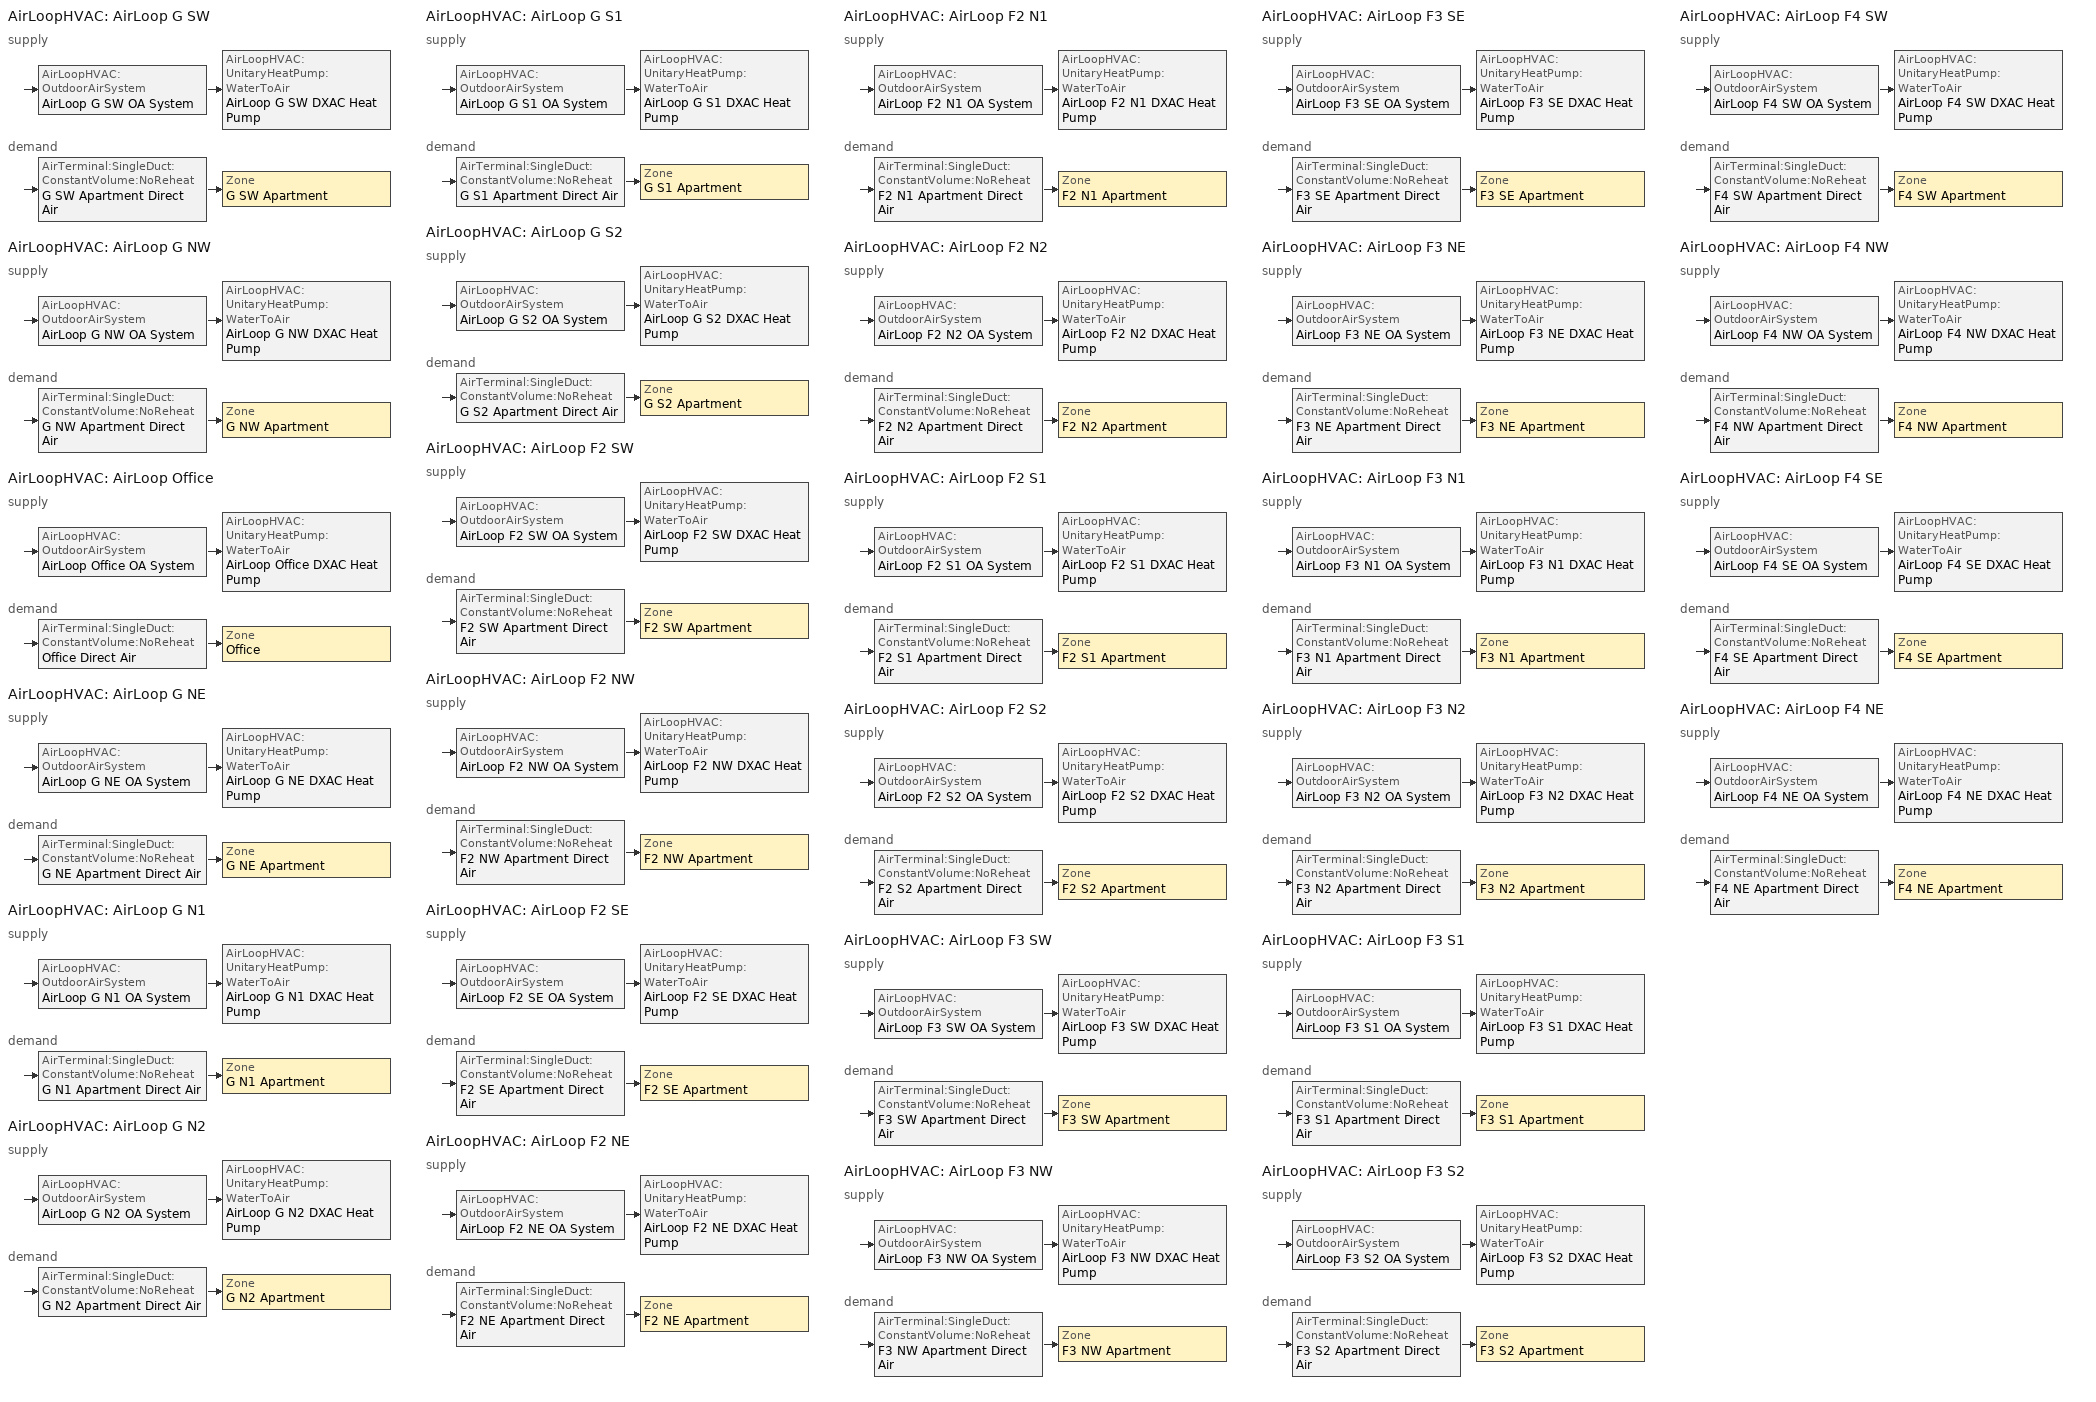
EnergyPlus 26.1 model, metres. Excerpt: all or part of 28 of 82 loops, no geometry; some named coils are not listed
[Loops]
AirLoopHVAC 'AirLoop G SW'
 supply: AirLoopHVAC:OutdoorAirSystem 'AirLoop G SW OA System' > AirLoopHVAC:UnitaryHeatPump:WaterToAir 'AirLoop G SW DXAC Heat Pump'
 demand: AirTerminal:SingleDuct:ConstantVolume:NoReheat 'G SW Apartment Direct Air' > Zone 'G SW Apartment'
AirLoopHVAC 'AirLoop G NW'
 supply: AirLoopHVAC:OutdoorAirSystem 'AirLoop G NW OA System' > AirLoopHVAC:UnitaryHeatPump:WaterToAir 'AirLoop G NW DXAC Heat Pump'
 demand: AirTerminal:SingleDuct:ConstantVolume:NoReheat 'G NW Apartment Direct Air' > Zone 'G NW Apartment'
AirLoopHVAC 'AirLoop Office'
 supply: AirLoopHVAC:OutdoorAirSystem 'AirLoop Office OA System' > AirLoopHVAC:UnitaryHeatPump:WaterToAir 'AirLoop Office DXAC Heat Pump'
 demand: AirTerminal:SingleDuct:ConstantVolume:NoReheat 'Office Direct Air' > Zone 'Office'
AirLoopHVAC 'AirLoop G NE'
 supply: AirLoopHVAC:OutdoorAirSystem 'AirLoop G NE OA System' > AirLoopHVAC:UnitaryHeatPump:WaterToAir 'AirLoop G NE DXAC Heat Pump'
 demand: AirTerminal:SingleDuct:ConstantVolume:NoReheat 'G NE Apartment Direct Air' > Zone 'G NE Apartment'
AirLoopHVAC 'AirLoop G N1'
 supply: AirLoopHVAC:OutdoorAirSystem 'AirLoop G N1 OA System' > AirLoopHVAC:UnitaryHeatPump:WaterToAir 'AirLoop G N1 DXAC Heat Pump'
 demand: AirTerminal:SingleDuct:ConstantVolume:NoReheat 'G N1 Apartment Direct Air' > Zone 'G N1 Apartment'
AirLoopHVAC 'AirLoop G N2'
 supply: AirLoopHVAC:OutdoorAirSystem 'AirLoop G N2 OA System' > AirLoopHVAC:UnitaryHeatPump:WaterToAir 'AirLoop G N2 DXAC Heat Pump'
 demand: AirTerminal:SingleDuct:ConstantVolume:NoReheat 'G N2 Apartment Direct Air' > Zone 'G N2 Apartment'
AirLoopHVAC 'AirLoop G S1'
 supply: AirLoopHVAC:OutdoorAirSystem 'AirLoop G S1 OA System' > AirLoopHVAC:UnitaryHeatPump:WaterToAir 'AirLoop G S1 DXAC Heat Pump'
 demand: AirTerminal:SingleDuct:ConstantVolume:NoReheat 'G S1 Apartment Direct Air' > Zone 'G S1 Apartment'
AirLoopHVAC 'AirLoop G S2'
 supply: AirLoopHVAC:OutdoorAirSystem 'AirLoop G S2 OA System' > AirLoopHVAC:UnitaryHeatPump:WaterToAir 'AirLoop G S2 DXAC Heat Pump'
 demand: AirTerminal:SingleDuct:ConstantVolume:NoReheat 'G S2 Apartment Direct Air' > Zone 'G S2 Apartment'
AirLoopHVAC 'AirLoop F2 SW'
 supply: AirLoopHVAC:OutdoorAirSystem 'AirLoop F2 SW OA System' > AirLoopHVAC:UnitaryHeatPump:WaterToAir 'AirLoop F2 SW DXAC Heat Pump'
 demand: AirTerminal:SingleDuct:ConstantVolume:NoReheat 'F2 SW Apartment Direct Air' > Zone 'F2 SW Apartment'
AirLoopHVAC 'AirLoop F2 NW'
 supply: AirLoopHVAC:OutdoorAirSystem 'AirLoop F2 NW OA System' > AirLoopHVAC:UnitaryHeatPump:WaterToAir 'AirLoop F2 NW DXAC Heat Pump'
 demand: AirTerminal:SingleDuct:ConstantVolume:NoReheat 'F2 NW Apartment Direct Air' > Zone 'F2 NW Apartment'
AirLoopHVAC 'AirLoop F2 SE'
 supply: AirLoopHVAC:OutdoorAirSystem 'AirLoop F2 SE OA System' > AirLoopHVAC:UnitaryHeatPump:WaterToAir 'AirLoop F2 SE DXAC Heat Pump'
 demand: AirTerminal:SingleDuct:ConstantVolume:NoReheat 'F2 SE Apartment Direct Air' > Zone 'F2 SE Apartment'
AirLoopHVAC 'AirLoop F2 NE'
 supply: AirLoopHVAC:OutdoorAirSystem 'AirLoop F2 NE OA System' > AirLoopHVAC:UnitaryHeatPump:WaterToAir 'AirLoop F2 NE DXAC Heat Pump'
 demand: AirTerminal:SingleDuct:ConstantVolume:NoReheat 'F2 NE Apartment Direct Air' > Zone 'F2 NE Apartment'
AirLoopHVAC 'AirLoop F2 N1'
 supply: AirLoopHVAC:OutdoorAirSystem 'AirLoop F2 N1 OA System' > AirLoopHVAC:UnitaryHeatPump:WaterToAir 'AirLoop F2 N1 DXAC Heat Pump'
 demand: AirTerminal:SingleDuct:ConstantVolume:NoReheat 'F2 N1 Apartment Direct Air' > Zone 'F2 N1 Apartment'
AirLoopHVAC 'AirLoop F2 N2'
 supply: AirLoopHVAC:OutdoorAirSystem 'AirLoop F2 N2 OA System' > AirLoopHVAC:UnitaryHeatPump:WaterToAir 'AirLoop F2 N2 DXAC Heat Pump'
 demand: AirTerminal:SingleDuct:ConstantVolume:NoReheat 'F2 N2 Apartment Direct Air' > Zone 'F2 N2 Apartment'
AirLoopHVAC 'AirLoop F2 S1'
 supply: AirLoopHVAC:OutdoorAirSystem 'AirLoop F2 S1 OA System' > AirLoopHVAC:UnitaryHeatPump:WaterToAir 'AirLoop F2 S1 DXAC Heat Pump'
 demand: AirTerminal:SingleDuct:ConstantVolume:NoReheat 'F2 S1 Apartment Direct Air' > Zone 'F2 S1 Apartment'
AirLoopHVAC 'AirLoop F2 S2'
 supply: AirLoopHVAC:OutdoorAirSystem 'AirLoop F2 S2 OA System' > AirLoopHVAC:UnitaryHeatPump:WaterToAir 'AirLoop F2 S2 DXAC Heat Pump'
 demand: AirTerminal:SingleDuct:ConstantVolume:NoReheat 'F2 S2 Apartment Direct Air' > Zone 'F2 S2 Apartment'
AirLoopHVAC 'AirLoop F3 SW'
 supply: AirLoopHVAC:OutdoorAirSystem 'AirLoop F3 SW OA System' > AirLoopHVAC:UnitaryHeatPump:WaterToAir 'AirLoop F3 SW DXAC Heat Pump'
 demand: AirTerminal:SingleDuct:ConstantVolume:NoReheat 'F3 SW Apartment Direct Air' > Zone 'F3 SW Apartment'
AirLoopHVAC 'AirLoop F3 NW'
 supply: AirLoopHVAC:OutdoorAirSystem 'AirLoop F3 NW OA System' > AirLoopHVAC:UnitaryHeatPump:WaterToAir 'AirLoop F3 NW DXAC Heat Pump'
 demand: AirTerminal:SingleDuct:ConstantVolume:NoReheat 'F3 NW Apartment Direct Air' > Zone 'F3 NW Apartment'
AirLoopHVAC 'AirLoop F3 SE'
 supply: AirLoopHVAC:OutdoorAirSystem 'AirLoop F3 SE OA System' > AirLoopHVAC:UnitaryHeatPump:WaterToAir 'AirLoop F3 SE DXAC Heat Pump'
 demand: AirTerminal:SingleDuct:ConstantVolume:NoReheat 'F3 SE Apartment Direct Air' > Zone 'F3 SE Apartment'
AirLoopHVAC 'AirLoop F3 NE'
 supply: AirLoopHVAC:OutdoorAirSystem 'AirLoop F3 NE OA System' > AirLoopHVAC:UnitaryHeatPump:WaterToAir 'AirLoop F3 NE DXAC Heat Pump'
 demand: AirTerminal:SingleDuct:ConstantVolume:NoReheat 'F3 NE Apartment Direct Air' > Zone 'F3 NE Apartment'
AirLoopHVAC 'AirLoop F3 N1'
 supply: AirLoopHVAC:OutdoorAirSystem 'AirLoop F3 N1 OA System' > AirLoopHVAC:UnitaryHeatPump:WaterToAir 'AirLoop F3 N1 DXAC Heat Pump'
 demand: AirTerminal:SingleDuct:ConstantVolume:NoReheat 'F3 N1 Apartment Direct Air' > Zone 'F3 N1 Apartment'
AirLoopHVAC 'AirLoop F3 N2'
 supply: AirLoopHVAC:OutdoorAirSystem 'AirLoop F3 N2 OA System' > AirLoopHVAC:UnitaryHeatPump:WaterToAir 'AirLoop F3 N2 DXAC Heat Pump'
 demand: AirTerminal:SingleDuct:ConstantVolume:NoReheat 'F3 N2 Apartment Direct Air' > Zone 'F3 N2 Apartment'
AirLoopHVAC 'AirLoop F3 S1'
 supply: AirLoopHVAC:OutdoorAirSystem 'AirLoop F3 S1 OA System' > AirLoopHVAC:UnitaryHeatPump:WaterToAir 'AirLoop F3 S1 DXAC Heat Pump'
 demand: AirTerminal:SingleDuct:ConstantVolume:NoReheat 'F3 S1 Apartment Direct Air' > Zone 'F3 S1 Apartment'
AirLoopHVAC 'AirLoop F3 S2'
 supply: AirLoopHVAC:OutdoorAirSystem 'AirLoop F3 S2 OA System' > AirLoopHVAC:UnitaryHeatPump:WaterToAir 'AirLoop F3 S2 DXAC Heat Pump'
 demand: AirTerminal:SingleDuct:ConstantVolume:NoReheat 'F3 S2 Apartment Direct Air' > Zone 'F3 S2 Apartment'
AirLoopHVAC 'AirLoop F4 SW'
 supply: AirLoopHVAC:OutdoorAirSystem 'AirLoop F4 SW OA System' > AirLoopHVAC:UnitaryHeatPump:WaterToAir 'AirLoop F4 SW DXAC Heat Pump'
 demand: AirTerminal:SingleDuct:ConstantVolume:NoReheat 'F4 SW Apartment Direct Air' > Zone 'F4 SW Apartment'
AirLoopHVAC 'AirLoop F4 NW'
 supply: AirLoopHVAC:OutdoorAirSystem 'AirLoop F4 NW OA System' > AirLoopHVAC:UnitaryHeatPump:WaterToAir 'AirLoop F4 NW DXAC Heat Pump'
 demand: AirTerminal:SingleDuct:ConstantVolume:NoReheat 'F4 NW Apartment Direct Air' > Zone 'F4 NW Apartment'
AirLoopHVAC 'AirLoop F4 SE'
 supply: AirLoopHVAC:OutdoorAirSystem 'AirLoop F4 SE OA System' > AirLoopHVAC:UnitaryHeatPump:WaterToAir 'AirLoop F4 SE DXAC Heat Pump'
 demand: AirTerminal:SingleDuct:ConstantVolume:NoReheat 'F4 SE Apartment Direct Air' > Zone 'F4 SE Apartment'
AirLoopHVAC 'AirLoop F4 NE'
 supply: AirLoopHVAC:OutdoorAirSystem 'AirLoop F4 NE OA System' > AirLoopHVAC:UnitaryHeatPump:WaterToAir 'AirLoop F4 NE DXAC Heat Pump'
 demand: AirTerminal:SingleDuct:ConstantVolume:NoReheat 'F4 NE Apartment Direct Air' > Zone 'F4 NE Apartment'
[DesignSpecification:OutdoorAir] Outdoor Air Method=Flow/Area
Name | Outdoor Air Flow per Zone Floor Area
SZ DSOA G SW Apartment; SZ DSOA G NW Apartment; SZ DSOA G NE Apartment; SZ DSOA G N1 Apartment; SZ DSOA G N2 Apartment; SZ DSOA G S1 Apartment; SZ DSOA G S2 Apartment; SZ DSOA F2 SW Apartment; SZ DSOA F2 NW Apartment; SZ DSOA F2 SE Apartment; SZ DSOA F2 NE Apartment; SZ DSOA F2 N1 Apartment; SZ DSOA F2 N2 Apartment; SZ DSOA F2 S1 Apartment; SZ DSOA F2 S2 Apartment; SZ DSOA F3 SW Apartment; SZ DSOA F3 NW Apartment; SZ DSOA F3 SE Apartment; SZ DSOA F3 NE Apartment; SZ DSOA F3 N1 Apartment; SZ DSOA F3 N2 Apartment; SZ DSOA F3 S1 Apartment; SZ DSOA F3 S2 Apartment; SZ DSOA F4 SW Apartment; SZ DSOA F4 NW Apartment; SZ DSOA F4 SE Apartment; SZ DSOA F4 NE Apartment | 0.000294083
SZ DSOA Office | 0.000431773
[Sizing:Zone] Zone Cooling Design Supply Air Temperature Input Method=SupplyAirTemperature; Zone Cooling Design Supply Air Temperature=14; Zone Heating Design Supply Air Temperature Input Method=SupplyAirTemperature; Zone Heating Design Supply Air Temperature=40; Zone Cooling Design Supply Air Humidity Ratio=0.008; Zone Heating Design Supply Air Humidity Ratio=0.008; Cooling Design Air Flow Method=DesignDay; Cooling Design Air Flow Rate=0; Cooling Minimum Air Flow Fraction=0; Heating Design Air Flow Method=DesignDay; Heating Design Air Flow Rate=0; Heating Maximum Air Flow Fraction=0; Account for Dedicated Outdoor Air System=No; Dedicated Outdoor Air System Control Strategy=NeutralSupplyAir; Dedicated Outdoor Air Low Setpoint Temperature for Design=autosize; Dedicated Outdoor Air High Setpoint Temperature for Design=autosize
Name | Design Specification Outdoor Air Object
G SW Apartment | SZ DSOA G SW Apartment
G NW Apartment | SZ DSOA G NW Apartment
Office | SZ DSOA Office
G NE Apartment | SZ DSOA G NE Apartment
G N1 Apartment | SZ DSOA G N1 Apartment
G N2 Apartment | SZ DSOA G N2 Apartment
G S1 Apartment | SZ DSOA G S1 Apartment
G S2 Apartment | SZ DSOA G S2 Apartment
F2 SW Apartment | SZ DSOA F2 SW Apartment
F2 NW Apartment | SZ DSOA F2 NW Apartment
F2 SE Apartment | SZ DSOA F2 SE Apartment
F2 NE Apartment | SZ DSOA F2 NE Apartment
F2 N1 Apartment | SZ DSOA F2 N1 Apartment
F2 N2 Apartment | SZ DSOA F2 N2 Apartment
F2 S1 Apartment | SZ DSOA F2 S1 Apartment
F2 S2 Apartment | SZ DSOA F2 S2 Apartment
F3 SW Apartment | SZ DSOA F3 SW Apartment
F3 NW Apartment | SZ DSOA F3 NW Apartment
F3 SE Apartment | SZ DSOA F3 SE Apartment
F3 NE Apartment | SZ DSOA F3 NE Apartment
F3 N1 Apartment | SZ DSOA F3 N1 Apartment
F3 N2 Apartment | SZ DSOA F3 N2 Apartment
F3 S1 Apartment | SZ DSOA F3 S1 Apartment
F3 S2 Apartment | SZ DSOA F3 S2 Apartment
F4 SW Apartment | SZ DSOA F4 SW Apartment
F4 NW Apartment | SZ DSOA F4 NW Apartment
F4 SE Apartment | SZ DSOA F4 SE Apartment
F4 NE Apartment | SZ DSOA F4 NE Apartment
[Sizing:System] Type of Load to Size On=Sensible; Design Outdoor Air Flow Rate=autosize; Central Heating Maximum System Air Flow Ratio=1; Preheat Design Temperature=7; Preheat Design Humidity Ratio=0.008; Precool Design Temperature=11; Precool Design Humidity Ratio=0.008; Central Cooling Design Supply Air Temperature=14; Central Heating Design Supply Air Temperature=40; Type of Zone Sum to Use=NonCoincident; 100 Outdoor Air in Cooling=No; 100 Outdoor Air in Heating=No; Central Cooling Design Supply Air Humidity Ratio=0.008; Central Heating Design Supply Air Humidity Ratio=0.008; Cooling Supply Air Flow Rate Method=DesignDay; Cooling Supply Air Flow Rate=0; Heating Supply Air Flow Rate Method=DesignDay; Heating Supply Air Flow Rate=0; System Outdoor Air Method=ZoneSum
AirLoop G SW; AirLoop G NW; AirLoop Office; AirLoop G NE; AirLoop G N1; AirLoop G N2; AirLoop G S1; AirLoop G S2; AirLoop F2 SW; AirLoop F2 NW; AirLoop F2 SE; AirLoop F2 NE; AirLoop F2 N1; AirLoop F2 N2; AirLoop F2 S1; AirLoop F2 S2; AirLoop F3 SW; AirLoop F3 NW; AirLoop F3 SE; AirLoop F3 NE; AirLoop F3 N1; AirLoop F3 N2; AirLoop F3 S1; AirLoop F3 S2; AirLoop F4 SW; AirLoop F4 NW; AirLoop F4 SE; AirLoop F4 NE
[ZoneControl:Thermostat]
Name | Zone or ZoneList | Control Type Schedule | Control 1 | Control 2 | Control 3
G SW Apartment Thermostat | G SW Apartment | ZONE CONTROL TYPE SCHED | AptCoolingSetPoint | AptHeatingSetPoint | S Apartment Cooling Setpoints Dual SP Control
G NW Apartment Thermostat | G NW Apartment | Zone Control Type Sched | AptCoolingSetPoint | AptHeatingSetPoint | N Apartment Cooling Setpoints Dual SP Control
Office Thermostat | Office | Zone Control Type Sched | OffCoolingSetPoint | OffHeatingSetPoint | Office Cooling Setpoints Dual SP Control
G NE Apartment Thermostat | G NE Apartment | Zone Control Type Sched | AptCoolingSetPoint | AptHeatingSetPoint | N Apartment Cooling Setpoints Dual SP Control
G N1 Apartment Thermostat | G N1 Apartment | Zone Control Type Sched | AptCoolingSetPoint | AptHeatingSetPoint | N Apartment Cooling Setpoints Dual SP Control
G N2 Apartment Thermostat | G N2 Apartment | Zone Control Type Sched | AptCoolingSetPoint | AptHeatingSetPoint | N Apartment Cooling Setpoints Dual SP Control
G S1 Apartment Thermostat | G S1 Apartment | Zone Control Type Sched | AptCoolingSetPoint | AptHeatingSetPoint | S Apartment Cooling Setpoints Dual SP Control
G S2 Apartment Thermostat | G S2 Apartment | Zone Control Type Sched | AptCoolingSetPoint | AptHeatingSetPoint | S Apartment Cooling Setpoints Dual SP Control
F2 SW Apartment Thermostat | F2 SW Apartment | Zone Control Type Sched | AptCoolingSetPoint | AptHeatingSetPoint | S Apartment Cooling Setpoints Dual SP Control
F2 NW Apartment Thermostat | F2 NW Apartment | Zone Control Type Sched | AptCoolingSetPoint | AptHeatingSetPoint | N Apartment Cooling Setpoints Dual SP Control
F2 SE Apartment Thermostat | F2 SE Apartment | Zone Control Type Sched | AptCoolingSetPoint | AptHeatingSetPoint | S Apartment Cooling Setpoints Dual SP Control
F2 NE Apartment Thermostat | F2 NE Apartment | Zone Control Type Sched | AptCoolingSetPoint | AptHeatingSetPoint | N Apartment Cooling Setpoints Dual SP Control
F2 N1 Apartment Thermostat | F2 N1 Apartment | Zone Control Type Sched | AptCoolingSetPoint | AptHeatingSetPoint | N Apartment Cooling Setpoints Dual SP Control
F2 N2 Apartment Thermostat | F2 N2 Apartment | Zone Control Type Sched | AptCoolingSetPoint | AptHeatingSetPoint | N Apartment Cooling Setpoints Dual SP Control
F2 S1 Apartment Thermostat | F2 S1 Apartment | Zone Control Type Sched | AptCoolingSetPoint | AptHeatingSetPoint | S Apartment Cooling Setpoints Dual SP Control
F2 S2 Apartment Thermostat | F2 S2 Apartment | Zone Control Type Sched | AptCoolingSetPoint | AptHeatingSetPoint | S Apartment Cooling Setpoints Dual SP Control
F3 SW Apartment Thermostat | F3 SW Apartment | Zone Control Type Sched | AptCoolingSetPoint | AptHeatingSetPoint | S Apartment Cooling Setpoints Dual SP Control
F3 NW Apartment Thermostat | F3 NW Apartment | Zone Control Type Sched | AptCoolingSetPoint | AptHeatingSetPoint | N Apartment Cooling Setpoints Dual SP Control
F3 SE Apartment Thermostat | F3 SE Apartment | Zone Control Type Sched | AptCoolingSetPoint | AptHeatingSetPoint | S Apartment Cooling Setpoints Dual SP Control
F3 NE Apartment Thermostat | F3 NE Apartment | Zone Control Type Sched | AptCoolingSetPoint | AptHeatingSetPoint | N Apartment Cooling Setpoints Dual SP Control
F3 N1 Apartment Thermostat | F3 N1 Apartment | Zone Control Type Sched | AptCoolingSetPoint | AptHeatingSetPoint | N Apartment Cooling Setpoints Dual SP Control
F3 N2 Apartment Thermostat | F3 N2 Apartment | Zone Control Type Sched | AptCoolingSetPoint | AptHeatingSetPoint | N Apartment Cooling Setpoints Dual SP Control
F3 S1 Apartment Thermostat | F3 S1 Apartment | Zone Control Type Sched | AptCoolingSetPoint | AptHeatingSetPoint | S Apartment Cooling Setpoints Dual SP Control
F3 S2 Apartment Thermostat | F3 S2 Apartment | Zone Control Type Sched | AptCoolingSetPoint | AptHeatingSetPoint | S Apartment Cooling Setpoints Dual SP Control
F4 SW Apartment Thermostat | F4 SW Apartment | Zone Control Type Sched | AptCoolingSetPoint | AptHeatingSetPoint | S Apartment Cooling Setpoints Dual SP Control
F4 NW Apartment Thermostat | F4 NW Apartment | Zone Control Type Sched | AptCoolingSetPoint | AptHeatingSetPoint | N Apartment Cooling Setpoints Dual SP Control
F4 SE Apartment Thermostat | F4 SE Apartment | Zone Control Type Sched | AptCoolingSetPoint | AptHeatingSetPoint | S Apartment Cooling Setpoints Dual SP Control
F4 NE Apartment Thermostat | F4 NE Apartment | Zone Control Type Sched | AptCoolingSetPoint | AptHeatingSetPoint | N Apartment Cooling Setpoints Dual SP Control
[ThermostatSetpoint:SingleHeating]
Name | Setpoint Temperature Schedule
AptHeatingSetPoint | HTGSETP_APT_SCH
OffHeatingSetPoint | HTGSETP_DESIGN_OFF_SCH
[ThermostatSetpoint:SingleCooling]
Name | Setpoint Temperature Schedule
AptCoolingSetPoint | CLGSETP_APT_SCH
OffCoolingSetPoint | CLGSETP_DESIGN_OFF_SCH
[ThermostatSetpoint:DualSetpoint]
Name | Heating Setpoint Temperature Schedule | Cooling Setpoint Temperature Schedule
S Apartment Cooling Setpoints Dual SP Control | S HTGSETP_APT_SCH | S CLGSETP_APT_SCH
N Apartment Cooling Setpoints Dual SP Control | N HTGSETP_APT_SCH | N CLGSETP_APT_SCH
Office Cooling Setpoints Dual SP Control | HTGSETP_OFF_SCH_Yes_Optimum | CLGSETP_OFF_SCH_Yes_Optimum
[ZoneHVAC:EnergyRecoveryVentilator] Availability Schedule=All On; Supply Air Flow Rate=0.0259571; Exhaust Air Flow Rate=0.0259571
Name | Heat Exchanger | Supply Air Fan | Exhaust Air Fan | Controller
G SW Apartment ERV | G SW Apartment OA Heat Exchanger | G SW Apartment ERV Sup Fan | G SW Apartment ERV Exh Fan | G SW Apartment ERV Ctrl
G NW Apartment ERV | G NW Apartment OA Heat Exchanger | G NW Apartment ERV Sup Fan | G NW Apartment ERV Exh Fan | G NW Apartment ERV Ctrl
G NE Apartment ERV | G NE Apartment OA Heat Exchanger | G NE Apartment ERV Sup Fan | G NE Apartment ERV Exh Fan | G NE Apartment ERV Ctrl
G N1 Apartment ERV | G N1 Apartment OA Heat Exchanger | G N1 Apartment ERV Sup Fan | G N1 Apartment ERV Exh Fan | G N1 Apartment ERV Ctrl
G N2 Apartment ERV | G N2 Apartment OA Heat Exchanger | G N2 Apartment ERV Sup Fan | G N2 Apartment ERV Exh Fan | G N2 Apartment ERV Ctrl
G S1 Apartment ERV | G S1 Apartment OA Heat Exchanger | G S1 Apartment ERV Sup Fan | G S1 Apartment ERV Exh Fan | G S1 Apartment ERV Ctrl
G S2 Apartment ERV | G S2 Apartment OA Heat Exchanger | G S2 Apartment ERV Sup Fan | G S2 Apartment ERV Exh Fan | G S2 Apartment ERV Ctrl
F2 SW Apartment ERV | F2 SW Apartment OA Heat Exchanger | F2 SW Apartment ERV Sup Fan | F2 SW Apartment ERV Exh Fan | F2 SW Apartment ERV Ctrl
F2 NW Apartment ERV | F2 NW Apartment OA Heat Exchanger | F2 NW Apartment ERV Sup Fan | F2 NW Apartment ERV Exh Fan | F2 NW Apartment ERV Ctrl
F2 SE Apartment ERV | F2 SE Apartment OA Heat Exchanger | F2 SE Apartment ERV Sup Fan | F2 SE Apartment ERV Exh Fan | F2 SE Apartment ERV Ctrl
F2 NE Apartment ERV | F2 NE Apartment OA Heat Exchanger | F2 NE Apartment ERV Sup Fan | F2 NE Apartment ERV Exh Fan | F2 NE Apartment ERV Ctrl
F2 N1 Apartment ERV | F2 N1 Apartment OA Heat Exchanger | F2 N1 Apartment ERV Sup Fan | F2 N1 Apartment ERV Exh Fan | F2 N1 Apartment ERV Ctrl
F2 N2 Apartment ERV | F2 N2 Apartment OA Heat Exchanger | F2 N2 Apartment ERV Sup Fan | F2 N2 Apartment ERV Exh Fan | F2 N2 Apartment ERV Ctrl
F2 S1 Apartment ERV | F2 S1 Apartment OA Heat Exchanger | F2 S1 Apartment ERV Sup Fan | F2 S1 Apartment ERV Exh Fan | F2 S1 Apartment ERV Ctrl
F2 S2 Apartment ERV | F2 S2 Apartment OA Heat Exchanger | F2 S2 Apartment ERV Sup Fan | F2 S2 Apartment ERV Exh Fan | F2 S2 Apartment ERV Ctrl
F3 SW Apartment ERV | F3 SW Apartment OA Heat Exchanger | F3 SW Apartment ERV Sup Fan | F3 SW Apartment ERV Exh Fan | F3 SW Apartment ERV Ctrl
F3 NW Apartment ERV | F3 NW Apartment OA Heat Exchanger | F3 NW Apartment ERV Sup Fan | F3 NW Apartment ERV Exh Fan | F3 NW Apartment ERV Ctrl
F3 SE Apartment ERV | F3 SE Apartment OA Heat Exchanger | F3 SE Apartment ERV Sup Fan | F3 SE Apartment ERV Exh Fan | F3 SE Apartment ERV Ctrl
F3 NE Apartment ERV | F3 NE Apartment OA Heat Exchanger | F3 NE Apartment ERV Sup Fan | F3 NE Apartment ERV Exh Fan | F3 NE Apartment ERV Ctrl
F3 N1 Apartment ERV | F3 N1 Apartment OA Heat Exchanger | F3 N1 Apartment ERV Sup Fan | F3 N1 Apartment ERV Exh Fan | F3 N1 Apartment ERV Ctrl
F3 N2 Apartment ERV | F3 N2 Apartment OA Heat Exchanger | F3 N2 Apartment ERV Sup Fan | F3 N2 Apartment ERV Exh Fan | F3 N2 Apartment ERV Ctrl
F3 S1 Apartment ERV | F3 S1 Apartment OA Heat Exchanger | F3 S1 Apartment ERV Sup Fan | F3 S1 Apartment ERV Exh Fan | F3 S1 Apartment ERV Ctrl
F3 S2 Apartment ERV | F3 S2 Apartment OA Heat Exchanger | F3 S2 Apartment ERV Sup Fan | F3 S2 Apartment ERV Exh Fan | F3 S2 Apartment ERV Ctrl
F4 SW Apartment ERV | F4 SW Apartment OA Heat Exchanger | F4 SW Apartment ERV Sup Fan | F4 SW Apartment ERV Exh Fan | F4 SW Apartment ERV Ctrl
F4 NW Apartment ERV | F4 NW Apartment OA Heat Exchanger | F4 NW Apartment ERV Sup Fan | F4 NW Apartment ERV Exh Fan | F4 NW Apartment ERV Ctrl
F4 SE Apartment ERV | F4 SE Apartment OA Heat Exchanger | F4 SE Apartment ERV Sup Fan | F4 SE Apartment ERV Exh Fan | F4 SE Apartment ERV Ctrl
F4 NE Apartment ERV | F4 NE Apartment OA Heat Exchanger | F4 NE Apartment ERV Sup Fan | F4 NE Apartment ERV Exh Fan | F4 NE Apartment ERV Ctrl
[ZoneHVAC:EnergyRecoveryVentilator:Controller] Exhaust Air Temperature Limit=NoExhaustAirTemperatureLimit; Exhaust Air Enthalpy Limit=NoExhaustAirEnthalpyLimit; High Humidity Control Flag=No; High Humidity Outdoor Air Flow Ratio=1; Control High Indoor Humidity Based on Outdoor Humidity Ratio=No
G SW Apartment ERV Ctrl; G NW Apartment ERV Ctrl; G NE Apartment ERV Ctrl; G N1 Apartment ERV Ctrl; G N2 Apartment ERV Ctrl; G S1 Apartment ERV Ctrl; G S2 Apartment ERV Ctrl; F2 SW Apartment ERV Ctrl; F2 NW Apartment ERV Ctrl; F2 SE Apartment ERV Ctrl; F2 NE Apartment ERV Ctrl; F2 N1 Apartment ERV Ctrl; F2 N2 Apartment ERV Ctrl; F2 S1 Apartment ERV Ctrl; F2 S2 Apartment ERV Ctrl; F3 SW Apartment ERV Ctrl; F3 NW Apartment ERV Ctrl; F3 SE Apartment ERV Ctrl; F3 NE Apartment ERV Ctrl; F3 N1 Apartment ERV Ctrl; F3 N2 Apartment ERV Ctrl; F3 S1 Apartment ERV Ctrl; F3 S2 Apartment ERV Ctrl; F4 SW Apartment ERV Ctrl; F4 NW Apartment ERV Ctrl; F4 SE Apartment ERV Ctrl; F4 NE Apartment ERV Ctrl
[AirTerminal:SingleDuct:ConstantVolume:NoReheat] Availability Schedule=All On; Maximum Air Flow Rate=autosize
G SW Apartment Direct Air; G NW Apartment Direct Air; Office Direct Air; G NE Apartment Direct Air; G N1 Apartment Direct Air; G N2 Apartment Direct Air; G S1 Apartment Direct Air; G S2 Apartment Direct Air; F2 SW Apartment Direct Air; F2 NW Apartment Direct Air; F2 SE Apartment Direct Air; F2 NE Apartment Direct Air; F2 N1 Apartment Direct Air; F2 N2 Apartment Direct Air; F2 S1 Apartment Direct Air; F2 S2 Apartment Direct Air; F3 SW Apartment Direct Air; F3 NW Apartment Direct Air; F3 SE Apartment Direct Air; F3 NE Apartment Direct Air; F3 N1 Apartment Direct Air; F3 N2 Apartment Direct Air; F3 S1 Apartment Direct Air; F3 S2 Apartment Direct Air; F4 SW Apartment Direct Air; F4 NW Apartment Direct Air; F4 SE Apartment Direct Air; F4 NE Apartment Direct Air
[Zone equipment]
G SW Apartment: G SW Apartment ERV, G SW Apartment Direct Air
G NW Apartment: G NW Apartment ERV, G NW Apartment Direct Air
Office: Office Direct Air
G NE Apartment: G NE Apartment ERV, G NE Apartment Direct Air
G N1 Apartment: G N1 Apartment ERV, G N1 Apartment Direct Air
G N2 Apartment: G N2 Apartment ERV, G N2 Apartment Direct Air
G S1 Apartment: G S1 Apartment ERV, G S1 Apartment Direct Air
G S2 Apartment: G S2 Apartment ERV, G S2 Apartment Direct Air
F2 SW Apartment: F2 SW Apartment ERV, F2 SW Apartment Direct Air
F2 NW Apartment: F2 NW Apartment ERV, F2 NW Apartment Direct Air
F2 SE Apartment: F2 SE Apartment ERV, F2 SE Apartment Direct Air
F2 NE Apartment: F2 NE Apartment ERV, F2 NE Apartment Direct Air
F2 N1 Apartment: F2 N1 Apartment ERV, F2 N1 Apartment Direct Air
F2 N2 Apartment: F2 N2 Apartment ERV, F2 N2 Apartment Direct Air
F2 S1 Apartment: F2 S1 Apartment ERV, F2 S1 Apartment Direct Air
F2 S2 Apartment: F2 S2 Apartment ERV, F2 S2 Apartment Direct Air
F3 SW Apartment: F3 SW Apartment ERV, F3 SW Apartment Direct Air
F3 NW Apartment: F3 NW Apartment ERV, F3 NW Apartment Direct Air
F3 SE Apartment: F3 SE Apartment ERV, F3 SE Apartment Direct Air
F3 NE Apartment: F3 NE Apartment ERV, F3 NE Apartment Direct Air
F3 N1 Apartment: F3 N1 Apartment ERV, F3 N1 Apartment Direct Air
F3 N2 Apartment: F3 N2 Apartment ERV, F3 N2 Apartment Direct Air
F3 S1 Apartment: F3 S1 Apartment ERV, F3 S1 Apartment Direct Air
F3 S2 Apartment: F3 S2 Apartment ERV, F3 S2 Apartment Direct Air
F4 SW Apartment: F4 SW Apartment ERV, F4 SW Apartment Direct Air
F4 NW Apartment: F4 NW Apartment ERV, F4 NW Apartment Direct Air
F4 SE Apartment: F4 SE Apartment ERV, F4 SE Apartment Direct Air
F4 NE Apartment: F4 NE Apartment ERV, F4 NE Apartment Direct Air
[Fan:OnOff] Availability Schedule=All On; Maximum Flow Rate=autosize; Motor In Airstream Fraction=1
Name | Fan Total Efficiency | Pressure Rise | Motor Efficiency | EndUse Subcategory
AirLoop G SW Supply Fan; AirLoop G NW Supply Fan; AirLoop Office Supply Fan; AirLoop G NE Supply Fan; AirLoop G N1 Supply Fan; AirLoop G N2 Supply Fan; AirLoop G S1 Supply Fan; AirLoop G S2 Supply Fan; AirLoop F2 SW Supply Fan; AirLoop F2 NW Supply Fan; AirLoop F2 SE Supply Fan; AirLoop F2 NE Supply Fan; AirLoop F2 N1 Supply Fan; AirLoop F2 N2 Supply Fan; AirLoop F2 S1 Supply Fan; AirLoop F2 S2 Supply Fan; AirLoop F3 SW Supply Fan; AirLoop F3 NW Supply Fan; AirLoop F3 SE Supply Fan; AirLoop F3 NE Supply Fan; AirLoop F3 N1 Supply Fan; AirLoop F3 N2 Supply Fan; AirLoop F3 S1 Supply Fan; AirLoop F3 S2 Supply Fan; AirLoop F4 SW Supply Fan; AirLoop F4 NW Supply Fan; AirLoop F4 SE Supply Fan; AirLoop F4 NE Supply Fan | 0.55575 | 622.5 | 0.855
G SW Apartment ERV Sup Fan; G SW Apartment ERV Exh Fan; G NW Apartment ERV Sup Fan; G NW Apartment ERV Exh Fan; G NE Apartment ERV Sup Fan; G NE Apartment ERV Exh Fan; G N1 Apartment ERV Sup Fan; G N1 Apartment ERV Exh Fan; G N2 Apartment ERV Sup Fan; G N2 Apartment ERV Exh Fan; G S1 Apartment ERV Sup Fan; G S1 Apartment ERV Exh Fan; G S2 Apartment ERV Sup Fan; G S2 Apartment ERV Exh Fan; F2 SE Apartment ERV Sup Fan; F2 SE Apartment ERV Exh Fan; F2 NE Apartment ERV Sup Fan; F2 NE Apartment ERV Exh Fan; F2 N1 Apartment ERV Sup Fan; F2 N1 Apartment ERV Exh Fan; F2 N2 Apartment ERV Sup Fan; F2 N2 Apartment ERV Exh Fan; F2 S1 Apartment ERV Sup Fan; F2 S1 Apartment ERV Exh Fan; F2 S2 Apartment ERV Sup Fan; F2 S2 Apartment ERV Exh Fan; F3 SE Apartment ERV Sup Fan; F3 SE Apartment ERV Exh Fan; F3 NE Apartment ERV Sup Fan; F3 NE Apartment ERV Exh Fan; F3 N1 Apartment ERV Sup Fan; F3 N1 Apartment ERV Exh Fan; F3 N2 Apartment ERV Sup Fan; F3 N2 Apartment ERV Exh Fan; F3 S1 Apartment ERV Sup Fan; F3 S1 Apartment ERV Exh Fan; F3 S2 Apartment ERV Sup Fan; F3 S2 Apartment ERV Exh Fan; F4 SE Apartment ERV Sup Fan; F4 SE Apartment ERV Exh Fan; F4 NE Apartment ERV Sup Fan; F4 NE Apartment ERV Exh Fan | 0.303158 | 270.648 | 0.48 | General
F2 SW Apartment ERV Sup Fan; F2 SW Apartment ERV Exh Fan; F2 NW Apartment ERV Sup Fan; F2 NW Apartment ERV Exh Fan; F3 SW Apartment ERV Sup Fan; F3 SW Apartment ERV Exh Fan; F3 NW Apartment ERV Sup Fan; F3 NW Apartment ERV Exh Fan; F4 SW Apartment ERV Sup Fan; F4 SW Apartment ERV Exh Fan; F4 NW Apartment ERV Sup Fan; F4 NW Apartment ERV Exh Fan | 0.303158 | 233.6875 | 0.48 | General
[Coil:Heating:Electric] Availability Schedule=All On; Efficiency=1; Nominal Capacity=autosize
Heat Pump DX Supp Heating Coil AirLoop G SW; Heat Pump DX Supp Heating Coil AirLoop G NW; Heat Pump DX Supp Heating Coil AirLoop Office; Heat Pump DX Supp Heating Coil AirLoop G NE; Heat Pump DX Supp Heating Coil AirLoop G N1; Heat Pump DX Supp Heating Coil AirLoop G N2; Heat Pump DX Supp Heating Coil AirLoop G S1; Heat Pump DX Supp Heating Coil AirLoop G S2; Heat Pump DX Supp Heating Coil AirLoop F2 SW; Heat Pump DX Supp Heating Coil AirLoop F2 NW; Heat Pump DX Supp Heating Coil AirLoop F2 SE; Heat Pump DX Supp Heating Coil AirLoop F2 NE; Heat Pump DX Supp Heating Coil AirLoop F2 N1; Heat Pump DX Supp Heating Coil AirLoop F2 N2; Heat Pump DX Supp Heating Coil AirLoop F2 S1; Heat Pump DX Supp Heating Coil AirLoop F2 S2; Heat Pump DX Supp Heating Coil AirLoop F3 SW; Heat Pump DX Supp Heating Coil AirLoop F3 NW; Heat Pump DX Supp Heating Coil AirLoop F3 SE; Heat Pump DX Supp Heating Coil AirLoop F3 NE; Heat Pump DX Supp Heating Coil AirLoop F3 N1; Heat Pump DX Supp Heating Coil AirLoop F3 N2; Heat Pump DX Supp Heating Coil AirLoop F3 S1; Heat Pump DX Supp Heating Coil AirLoop F3 S2; Heat Pump DX Supp Heating Coil AirLoop F4 SW; Heat Pump DX Supp Heating Coil AirLoop F4 NW; Heat Pump DX Supp Heating Coil AirLoop F4 SE; Heat Pump DX Supp Heating Coil AirLoop F4 NE
[HeatExchanger:AirToAir:SensibleAndLatent] Availability Schedule=AllOn_Except_DD; Nominal Supply Air Flow Rate=AUTOSIZE; Latent Effectiveness at 100 Heating Air Flow=0; Latent Effectiveness at 100 Cooling Air Flow=0; Nominal Electric Power=0; Supply Air Outlet Temperature Control=No; Heat Exchanger Type=Rotary; Frost Control Type=ExhaustOnly; Threshold Temperature=-23.3; Initial Defrost Time Fraction=0.167; Rate of Defrost Time Fraction Increase=1.44; Sensible Effectiveness of Heating Air Flow Curve=SenEffectHeatingTable; Sensible Effectiveness of Cooling Air Flow Curve=SenEffectCoolingTable
Name | Sensible Effectiveness at 100 Heating Air Flow | Sensible Effectiveness at 100 Cooling Air Flow
G SW Apartment OA Heat Exchanger; G NW Apartment OA Heat Exchanger; G NE Apartment OA Heat Exchanger; G N1 Apartment OA Heat Exchanger; G N2 Apartment OA Heat Exchanger; G S1 Apartment OA Heat Exchanger; G S2 Apartment OA Heat Exchanger; F2 SE Apartment OA Heat Exchanger; F2 NE Apartment OA Heat Exchanger; F2 N1 Apartment OA Heat Exchanger; F2 N2 Apartment OA Heat Exchanger; F2 S1 Apartment OA Heat Exchanger; F2 S2 Apartment OA Heat Exchanger; F3 SE Apartment OA Heat Exchanger; F3 NE Apartment OA Heat Exchanger; F3 N1 Apartment OA Heat Exchanger; F3 N2 Apartment OA Heat Exchanger; F3 S1 Apartment OA Heat Exchanger; F3 S2 Apartment OA Heat Exchanger; F4 SE Apartment OA Heat Exchanger; F4 NE Apartment OA Heat Exchanger | 0.6 | 0.596
F2 SW Apartment OA Heat Exchanger; F2 NW Apartment OA Heat Exchanger; F3 SW Apartment OA Heat Exchanger; F3 NW Apartment OA Heat Exchanger; F4 SW Apartment OA Heat Exchanger; F4 NW Apartment OA Heat Exchanger | 0 | 0
[AirLoopHVAC:UnitaryHeatPump:WaterToAir] Availability Schedule=All On; Supply Air Flow Rate=autosize; Heating Convergence=0.001; Maximum Supply Air Temperature from Supplemental Heater=50; Fan Placement=BlowThrough
Name | Controlling Zone or Thermostat Location | Supply Air Fan | Heating Coil | Cooling Coil | Cooling Convergence | Supplemental Heating Coil | Supply Air Fan Operating Mode Schedule
AirLoop G SW DXAC Heat Pump | G SW Apartment | AirLoop G SW Supply Fan | Heat Pump Heating Mode AirLoop G SW | Heat Pump Cooling Mode AirLoop G SW | 0.001 | Heat Pump DX Supp Heating Coil AirLoop G SW | All Off
AirLoop G NW DXAC Heat Pump | G NW Apartment | AirLoop G NW Supply Fan | Heat Pump Heating Mode AirLoop G NW | Heat Pump Cooling Mode AirLoop G NW | 0.001 | Heat Pump DX Supp Heating Coil AirLoop G NW | All Off
AirLoop Office DXAC Heat Pump | Office | AirLoop Office Supply Fan | Heat Pump Heating Mode AirLoop Office | Heat Pump Cooling Mode AirLoop Office | 0.001 | Heat Pump DX Supp Heating Coil AirLoop Office | SupplyFan_w_SB_Sch
AirLoop G NE DXAC Heat Pump | G NE Apartment | AirLoop G NE Supply Fan | Heat Pump Heating Mode AirLoop G NE | Heat Pump Cooling Mode AirLoop G NE | 0.001 | Heat Pump DX Supp Heating Coil AirLoop G NE | All Off
AirLoop G N1 DXAC Heat Pump | G N1 Apartment | AirLoop G N1 Supply Fan | Heat Pump Heating Mode AirLoop G N1 | Heat Pump Cooling Mode AirLoop G N1 | 0.0001 | Heat Pump DX Supp Heating Coil AirLoop G N1 | All Off
AirLoop G N2 DXAC Heat Pump | G N2 Apartment | AirLoop G N2 Supply Fan | Heat Pump Heating Mode AirLoop G N2 | Heat Pump Cooling Mode AirLoop G N2 | 0.0001 | Heat Pump DX Supp Heating Coil AirLoop G N2 | All Off
AirLoop G S1 DXAC Heat Pump | G S1 Apartment | AirLoop G S1 Supply Fan | Heat Pump Heating Mode AirLoop G S1 | Heat Pump Cooling Mode AirLoop G S1 | 0.001 | Heat Pump DX Supp Heating Coil AirLoop G S1 | All Off
AirLoop G S2 DXAC Heat Pump | G S2 Apartment | AirLoop G S2 Supply Fan | Heat Pump Heating Mode AirLoop G S2 | Heat Pump Cooling Mode AirLoop G S2 | 0.001 | Heat Pump DX Supp Heating Coil AirLoop G S2 | All Off
AirLoop F2 SW DXAC Heat Pump | F2 SW Apartment | AirLoop F2 SW Supply Fan | Heat Pump Heating Mode AirLoop F2 SW | Heat Pump Cooling Mode AirLoop F2 SW | 0.001 | Heat Pump DX Supp Heating Coil AirLoop F2 SW | All Off
AirLoop F2 NW DXAC Heat Pump | F2 NW Apartment | AirLoop F2 NW Supply Fan | Heat Pump Heating Mode AirLoop F2 NW | Heat Pump Cooling Mode AirLoop F2 NW | 0.001 | Heat Pump DX Supp Heating Coil AirLoop F2 NW | All Off
AirLoop F2 SE DXAC Heat Pump | F2 SE Apartment | AirLoop F2 SE Supply Fan | Heat Pump Heating Mode AirLoop F2 SE | Heat Pump Cooling Mode AirLoop F2 SE | 0.001 | Heat Pump DX Supp Heating Coil AirLoop F2 SE | All Off
AirLoop F2 NE DXAC Heat Pump | F2 NE Apartment | AirLoop F2 NE Supply Fan | Heat Pump Heating Mode AirLoop F2 NE | Heat Pump Cooling Mode AirLoop F2 NE | 0.001 | Heat Pump DX Supp Heating Coil AirLoop F2 NE | All Off
AirLoop F2 N1 DXAC Heat Pump | F2 N1 Apartment | AirLoop F2 N1 Supply Fan | Heat Pump Heating Mode AirLoop F2 N1 | Heat Pump Cooling Mode AirLoop F2 N1 | 0.001 | Heat Pump DX Supp Heating Coil AirLoop F2 N1 | All Off
AirLoop F2 N2 DXAC Heat Pump | F2 N2 Apartment | AirLoop F2 N2 Supply Fan | Heat Pump Heating Mode AirLoop F2 N2 | Heat Pump Cooling Mode AirLoop F2 N2 | 0.001 | Heat Pump DX Supp Heating Coil AirLoop F2 N2 | All Off
AirLoop F2 S1 DXAC Heat Pump | F2 S1 Apartment | AirLoop F2 S1 Supply Fan | Heat Pump Heating Mode AirLoop F2 S1 | Heat Pump Cooling Mode AirLoop F2 S1 | 0.001 | Heat Pump DX Supp Heating Coil AirLoop F2 S1 | All Off
AirLoop F2 S2 DXAC Heat Pump | F2 S2 Apartment | AirLoop F2 S2 Supply Fan | Heat Pump Heating Mode AirLoop F2 S2 | Heat Pump Cooling Mode AirLoop F2 S2 | 0.001 | Heat Pump DX Supp Heating Coil AirLoop F2 S2 | All Off
AirLoop F3 SW DXAC Heat Pump | F3 SW Apartment | AirLoop F3 SW Supply Fan | Heat Pump Heating Mode AirLoop F3 SW | Heat Pump Cooling Mode AirLoop F3 SW | 0.001 | Heat Pump DX Supp Heating Coil AirLoop F3 SW | All Off
AirLoop F3 NW DXAC Heat Pump | F3 NW Apartment | AirLoop F3 NW Supply Fan | Heat Pump Heating Mode AirLoop F3 NW | Heat Pump Cooling Mode AirLoop F3 NW | 0.001 | Heat Pump DX Supp Heating Coil AirLoop F3 NW | All Off
AirLoop F3 SE DXAC Heat Pump | F3 SE Apartment | AirLoop F3 SE Supply Fan | Heat Pump Heating Mode AirLoop F3 SE | Heat Pump Cooling Mode AirLoop F3 SE | 0.001 | Heat Pump DX Supp Heating Coil AirLoop F3 SE | All Off
AirLoop F3 NE DXAC Heat Pump | F3 NE Apartment | AirLoop F3 NE Supply Fan | Heat Pump Heating Mode AirLoop F3 NE | Heat Pump Cooling Mode AirLoop F3 NE | 0.001 | Heat Pump DX Supp Heating Coil AirLoop F3 NE | All Off
AirLoop F3 N1 DXAC Heat Pump | F3 N1 Apartment | AirLoop F3 N1 Supply Fan | Heat Pump Heating Mode AirLoop F3 N1 | Heat Pump Cooling Mode AirLoop F3 N1 | 0.001 | Heat Pump DX Supp Heating Coil AirLoop F3 N1 | All Off
AirLoop F3 N2 DXAC Heat Pump | F3 N2 Apartment | AirLoop F3 N2 Supply Fan | Heat Pump Heating Mode AirLoop F3 N2 | Heat Pump Cooling Mode AirLoop F3 N2 | 0.001 | Heat Pump DX Supp Heating Coil AirLoop F3 N2 | All Off
AirLoop F3 S1 DXAC Heat Pump | F3 S1 Apartment | AirLoop F3 S1 Supply Fan | Heat Pump Heating Mode AirLoop F3 S1 | Heat Pump Cooling Mode AirLoop F3 S1 | 0.001 | Heat Pump DX Supp Heating Coil AirLoop F3 S1 | All Off
AirLoop F3 S2 DXAC Heat Pump | F3 S2 Apartment | AirLoop F3 S2 Supply Fan | Heat Pump Heating Mode AirLoop F3 S2 | Heat Pump Cooling Mode AirLoop F3 S2 | 0.001 | Heat Pump DX Supp Heating Coil AirLoop F3 S2 | All Off
AirLoop F4 SW DXAC Heat Pump | F4 SW Apartment | AirLoop F4 SW Supply Fan | Heat Pump Heating Mode AirLoop F4 SW | Heat Pump Cooling Mode AirLoop F4 SW | 0.001 | Heat Pump DX Supp Heating Coil AirLoop F4 SW | All Off
AirLoop F4 NW DXAC Heat Pump | F4 NW Apartment | AirLoop F4 NW Supply Fan | Heat Pump Heating Mode AirLoop F4 NW | Heat Pump Cooling Mode AirLoop F4 NW | 0.001 | Heat Pump DX Supp Heating Coil AirLoop F4 NW | All Off
AirLoop F4 SE DXAC Heat Pump | F4 SE Apartment | AirLoop F4 SE Supply Fan | Heat Pump Heating Mode AirLoop F4 SE | Heat Pump Cooling Mode AirLoop F4 SE | 0.001 | Heat Pump DX Supp Heating Coil AirLoop F4 SE | All Off
AirLoop F4 NE DXAC Heat Pump | F4 NE Apartment | AirLoop F4 NE Supply Fan | Heat Pump Heating Mode AirLoop F4 NE | Heat Pump Cooling Mode AirLoop F4 NE | 0.001 | Heat Pump DX Supp Heating Coil AirLoop F4 NE | All Off
[Controller:OutdoorAir] Minimum Outdoor Air Flow Rate=autosize; Maximum Outdoor Air Flow Rate=autosize; Economizer Control Type=NoEconomizer; Economizer Control Action Type=ModulateFlow; Lockout Type=LockoutWithHeating; Minimum Limit Type=FixedMinimum; High Humidity Control=No; High Humidity Outdoor Air Flow Ratio=1; Control High Indoor Humidity Based on Outdoor Humidity Ratio=Yes
Name | Minimum Outdoor Air Schedule | Heat Recovery Bypass Control Type
AirLoop G SW OA Controller; AirLoop G NW OA Controller; AirLoop G NE OA Controller; AirLoop G N1 OA Controller; AirLoop G N2 OA Controller; AirLoop G S1 OA Controller; AirLoop G S2 OA Controller; AirLoop F2 SW OA Controller; AirLoop F2 NW OA Controller; AirLoop F2 SE OA Controller; AirLoop F2 NE OA Controller; AirLoop F2 N1 OA Controller; AirLoop F2 N2 OA Controller; AirLoop F2 S1 OA Controller; AirLoop F2 S2 OA Controller; AirLoop F3 SW OA Controller; AirLoop F3 NW OA Controller; AirLoop F3 SE OA Controller; AirLoop F3 NE OA Controller; AirLoop F3 N1 OA Controller; AirLoop F3 N2 OA Controller; AirLoop F3 S1 OA Controller; AirLoop F3 S2 OA Controller; AirLoop F4 SW OA Controller; AirLoop F4 NW OA Controller; AirLoop F4 SE OA Controller; AirLoop F4 NE OA Controller | All Off | BypassWhenWithinEconomizerLimits
AirLoop Office OA Controller
[AirLoopHVAC] Design Supply Air Flow Rate=autosize
AirLoop G SW; AirLoop G NW; AirLoop Office; AirLoop G NE; AirLoop G N1; AirLoop G N2; AirLoop G S1; AirLoop G S2; AirLoop F2 SW; AirLoop F2 NW; AirLoop F2 SE; AirLoop F2 NE; AirLoop F2 N1; AirLoop F2 N2; AirLoop F2 S1; AirLoop F2 S2; AirLoop F3 SW; AirLoop F3 NW; AirLoop F3 SE; AirLoop F3 NE; AirLoop F3 N1; AirLoop F3 N2; AirLoop F3 S1; AirLoop F3 S2; AirLoop F4 SW; AirLoop F4 NW; AirLoop F4 SE; AirLoop F4 NE
[Schedule:Compact]
HTGSETP_APT_SCH; S HTGSETP_APT_SCH; N HTGSETP_APT_SCH: THROUGH: 12/31, FOR:AllDays, UNTIL: 24:00, 21.7
CLGSETP_APT_SCH; S CLGSETP_APT_SCH; N CLGSETP_APT_SCH: THROUGH: 12/31, FOR:AllDays, UNTIL: 24:00, 24.4
HTGSETP_DESIGN_OFF_SCH: THROUGH: 12/31, FOR:AllDays, UNTIL: 24:00, 21.1
CLGSETP_DESIGN_OFF_SCH: THROUGH: 12/31, FOR:AllDays, UNTIL: 24:00, 23.9
HTGSETP_OFF_SCH_Yes_Optimum: THROUGH: 12/31, FOR: WinterDesignDay SummerDesignDay, UNTIL: 7:00, 15.6, UNTIL: 8:00, 18.3, UNTIL: 17:00, 21.1, UNTIL: 18:00, 18.3, UNTIL: 24:00, 15.6, FOR:Weekdays, UNTIL: 7:00, 15.6, UNTIL: 8:00, 17.8, UNTIL: 9:00, 20, UNTIL: 17:00, 21.1, UNTIL: 18:00, 18.3, UNTIL: 24:00, 15.6, FOR: AllOtherDays, UNTIL: 24:00, 15.6
CLGSETP_OFF_SCH_Yes_Optimum: THROUGH: 12/31, FOR: WinterDesignDay SummerDesignDay, UNTIL: 7:00, 29.4, UNTIL: 8:00, 26.7, UNTIL:17:00, 23.9, UNTIL: 18:00, 26.7, UNTIL: 24:00, 29.4, FOR:Weekdays, UNTIL: 7:00, 29.4, UNTIL: 8:00, 27.8, UNTIL: 9:00, 25.6, UNTIL: 17:00, 23.9, UNTIL: 18:00, 26.7, UNTIL: 24:00, 29.4, FOR: AllOtherDays, UNTIL: 24:00, 29.4
All Off: Through: 12/31, For: AllDays, Until: 24:00, 0
All On: Through: 12/31, For: AllDays, Until: 24:00, 1
AllOn_Except_DD: Through: 12/31, For: SummerDesignDay, Until: 24:00, 0, For: WinterDesignDay, Until: 24:00, 0, For: AllOtherDays, Until: 24:00, 1
ZONE CONTROL TYPE SCHED: Through: 12/31, For: SummerDesignDay, Until: 24:00, 2, For: WinterDesignDay, Until: 24:00, 1, For: Weekdays Weekends Holidays Customday1 Customday2 AllOtherDays, Until: 24:00, 4
SupplyFan_w_SB_Sch: Through: 12/31, For: Weekdays, Until: 01:00, 1, Until: 02:00, 1, Until: 03:00, 1, Until: 04:00, 1, Until: 05:00, 1, Until: 06:00, 1, Until: 07:00, 1, Until: 08:00, 1, Until: 09:00, 1, Until: 10:00, 1, Until: 11:00, 1, Until: 12:00, 1, Until: 13:00, 0, Until: 14:00, 1, Until: 15:00, 0, Until: 16:00, 1, Until: 17:00, 1, Until: 18:00, 1, Until: 19:00, 1, Until: 20:00, 1, Until: 21:00, 1, Until: 22:00, 1, Until: 23:00, 1, Until: 24:00, 1, For: AllOtherDays, Until: 01:00, 1, Until: 02:00, 1, Until: 03:00, 1, Until: 04:00, 1, Until: 05:00, 1, Until: 06:00, 1, Until: 07:00, 1, Until: 08:00, 1, Until: 09:00, 1, Until: 10:00, 1, Until: 11:00, 1, Until: 12:00, 1, Until: 13:00, 1, Until: 14:00, 1, Until: 15:00, 1, Until: 16:00, 1, Until: 17:00, 1, Until: 18:00, 1, Until: 19:00, 1, Until: 20:00, 1, Until: 21:00, 1, Until: 22:00, 1, Until: 23:00, 1, Until: 24:00, 1
[Table:IndependentVariable]
airFlowRatio: Linear, Linear, 0, 10, Dimensionless, 0.75, 1
[Table:IndependentVariableList]
effectiveness_IndependentVariableList: airFlowRatio
[Table:Lookup]
SenEffectHeatingTable: effectiveness_IndependentVariableList, DivisorOnly, 0.6, 0, 10, Dimensionless, 0.623, 0.6
SenEffectCoolingTable: effectiveness_IndependentVariableList, DivisorOnly, 0.596, 0, 10, Dimensionless, 0.618, 0.596
